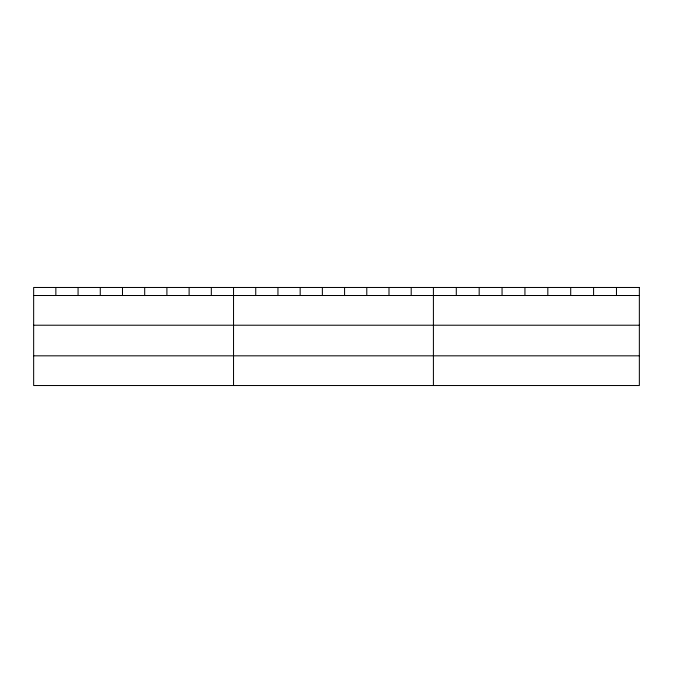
<?xml version="1.0" encoding="UTF-8"?>
<svg xmlns="http://www.w3.org/2000/svg" width="673" height="673" viewBox="0 0 673 673"><rect width="100%" height="100%" fill="white"/><g stroke="black" fill="none" stroke-linecap="round" stroke-linejoin="round"><path stroke-width="1.01" d="M33.65 295.506L639.35 295.506M33.65 325.219L639.35 325.219M33.65 355.824L639.35 355.824M616.468 287.472L616.468 295.506M593.586 287.472L593.586 295.506M570.704 287.472L570.704 295.506M547.822 287.472L547.822 295.506M524.94 287.472L524.94 295.506M502.058 287.472L502.058 295.506M479.176 287.472L479.176 295.506M456.294 287.472L456.294 295.506M433.412 287.472L433.412 385.528M411.203 287.472L411.203 295.506M388.994 287.472L388.994 295.506M366.785 287.472L366.785 295.506M344.576 287.472L344.576 295.506M322.367 287.472L322.367 295.506M300.158 287.472L300.158 295.506M277.949 287.472L277.949 295.506M255.74 287.472L255.74 295.506M233.531 287.472L233.531 385.528M211.322 287.472L211.322 295.506M189.113 287.472L189.113 295.506M166.904 287.472L166.904 295.506M144.695 287.472L144.695 295.506M122.486 287.472L122.486 295.506M100.277 287.472L100.277 295.506M78.068 287.472L78.068 295.506M55.859 287.472L55.859 295.506M639.35 287.472L33.65 287.472L33.65 385.528L639.35 385.528L639.35 287.472"/></g></svg>
